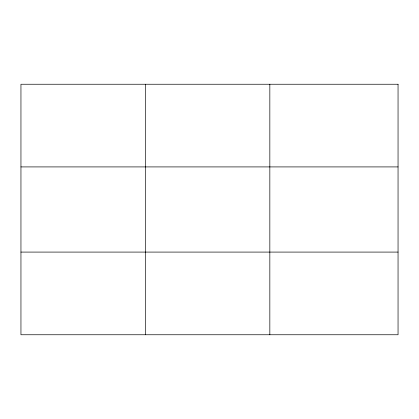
<?xml version="1.0" encoding="UTF-8"?>
<svg xmlns="http://www.w3.org/2000/svg" width="419" height="419" viewBox="0 0 419 419"><rect width="100%" height="100%" fill="white"/><g stroke="black" fill="none" stroke-linecap="round" stroke-linejoin="round"><path stroke-width="0.63" d="M145.393 334.755L145.393 84.245M269.836 334.755L269.836 84.245M20.95 166.914L398.05 166.914M20.95 252.086L398.05 252.086M398.05 84.245L398.05 334.755L20.95 334.755L20.95 84.245L398.05 84.245"/></g></svg>
